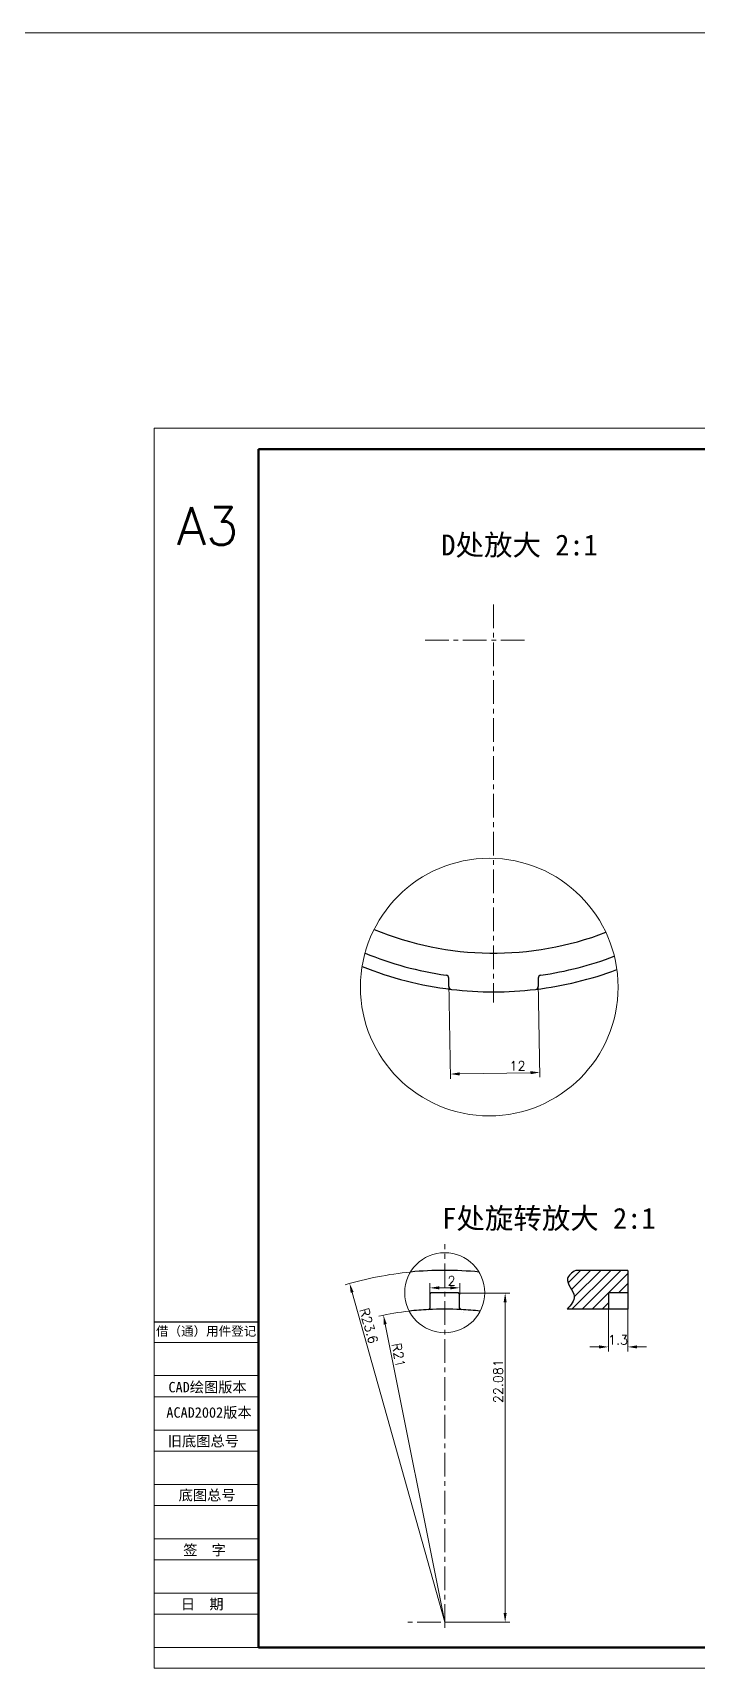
# Model space of a CAD drawing. Header units: millimetres. Extents: x 2517 to 77584, y 486 to 45347.
# Drawn here: x 3470.5 to 3559.6, y 577.5 to 796.9 of the extents above; entities that cross this region are included whole.
import ezdxf

# ---------------------------------------------------------------- set-up
doc = ezdxf.new("R2010")
doc.units = ezdxf.units.MM
doc.linetypes.add('CENTER', pattern=[50.8, 31.75, -6.35, 6.35, -6.35])
for name, color, linetype, lineweight in [('中心线', 1, 'CENTER', 9), ('填充', 3, 'Continuous', 9), ('实线', 7, 'Continuous', 25), ('尺寸标注', 2, 'Continuous', 9), ('引导线', 6, 'Continuous', 9), ('文本', 3, 'Continuous', 15), ('粗实线', 9, 'Continuous', 50)]:
    doc.layers.add(name, color=color, linetype=linetype, lineweight=lineweight)
doc.styles.add('st', font='txt.shx')
doc.styles.get("Standard").update_dxf_attribs({"font": 'simfang.ttf'})
doc.dimstyles.new('2st', dxfattribs={"dimscale": 0.5, "dimtxt": 2.5, "dimasz": 2.5, "dimexe": 1.25, "dimexo": 0, "dimtad": 1, "dimtoh": 1, "dimdec": 3, "dimlfac": 0.5, "dimdsep": 46, "dimtxsty": 'st', "dimcen": 0, "dimclrd": 256, "dimclre": 256, "dimclrt": 3, "dimadec": 3, "dimazin": 2, "dimtfac": 1, "dimtdec": 3, "dimtofl": 0, "dimtmove": 0, "dimatfit": 1, "dimfxl": 1, "dimlwd": -1, "dimlwe": -1, "dimarcsym": 0})
doc.dimstyles.new('st', dxfattribs={"dimscale": 0.5, "dimtxt": 2.5, "dimasz": 2.5, "dimexe": 1.25, "dimexo": 0, "dimtad": 1, "dimtoh": 1, "dimdsep": 46, "dimtxsty": 'st', "dimcen": 0, "dimclrd": 256, "dimclre": 256, "dimclrt": 3, "dimadec": 3, "dimazin": 2, "dimtfac": 1, "dimtmove": 0, "dimatfit": 1, "dimfxl": 1, "dimlwd": -1, "dimlwe": -1, "dimarcsym": 0})

# ---------------------------------------------------------------- blocks, each defined once
blk = doc.blocks.new('*D316')
at = {"layer": 'Defpoints', "color": 0, "ltscale": 0.1, "transparency": 16777216}
for p in [(3526.28, 669.49), (3538.28, 669.49), (3538.49, 657.39)]:
    blk.add_point(p, dxfattribs=at)
at = {"layer": '尺寸标注', "ltscale": 0.1, "transparency": 16777216}
for p, q in [((3526.28, 669.49), (3526.5, 656.55)), ((3538.28, 669.49), (3538.5, 656.76)), ((3527.74, 657.2), (3537.24, 657.36))]:
    blk.add_line(p, q, dxfattribs=at)
for points in [[(3527.74, 657.41), (3527.75, 656.99), (3526.49, 657.18)], [(3537.23, 657.57), (3537.24, 657.16), (3538.49, 657.39)]]:
    blk.add_solid(points, dxfattribs=at)
at = {"layer": '尺寸标注', "color": 3, "ltscale": 0.1, "transparency": 16777216, "insert": (3535.49, 658.27), "char_height": 1.25, "attachment_point": 5, "rotation": 1, "style": 'st'}
blk.add_mtext('12', dxfattribs=at)
blk = doc.blocks.new('*D326')
at = {"layer": 'Defpoints', "color": 0, "ltscale": 0.1, "transparency": 16777216}
for p in [(3517.51, 624.84), (3525.74, 583.65)]:
    blk.add_point(p, dxfattribs=at)
at = {"layer": '尺寸标注', "ltscale": 0.1, "transparency": 16777216}
blk.add_line((3525.74, 583.65), (3517.75, 623.61), dxfattribs=at)
blk.add_arc((3525.74, 583.65), 42, 96.5177, 102.1477, dxfattribs=at)
blk.add_solid([(3517.96, 623.65), (3517.55, 623.57), (3517.51, 624.84)], dxfattribs=at)
at = {"layer": '尺寸标注', "color": 3, "ltscale": 0.1, "transparency": 16777216, "insert": (3519.54, 619.48), "char_height": 1.25, "attachment_point": 5, "rotation": 281.2951, "style": 'st'}
blk.add_mtext('R21', dxfattribs=at)
blk = doc.blocks.new('*D327')
at = {"layer": 'Defpoints', "color": 0, "ltscale": 0.1, "transparency": 16777216}
for p in [(3512.98, 629.09), (3525.74, 583.65)]:
    blk.add_point(p, dxfattribs=at)
at = {"layer": '尺寸标注', "ltscale": 0.1, "transparency": 16777216}
blk.add_line((3525.74, 583.65), (3513.32, 627.89), dxfattribs=at)
blk.add_arc((3525.74, 583.65), 47.2, 95.5891, 106.4364, dxfattribs=at)
blk.add_solid([(3513.52, 627.95), (3513.12, 627.83), (3512.98, 629.09)], dxfattribs=at)
at = {"layer": '尺寸标注', "color": 3, "ltscale": 0.1, "transparency": 16777216, "insert": (3515.55, 623.42), "char_height": 1.25, "attachment_point": 5, "rotation": 285.6778, "style": 'st'}
blk.add_mtext('R23.6', dxfattribs=at)
blk = doc.blocks.new('*D328')
at = {"layer": 'Defpoints', "color": 0, "ltscale": 0.1, "transparency": 16777216}
for p in [(3523.74, 627.61), (3527.74, 628.5), (3527.74, 627.61)]:
    blk.add_point(p, dxfattribs=at)
at = {"layer": '尺寸标注', "ltscale": 0.1, "transparency": 16777216}
for p, q in [((3523.74, 627.61), (3523.74, 629.13)), ((3524.99, 628.5), (3526.49, 628.5)), ((3527.74, 627.61), (3527.74, 629.13))]:
    blk.add_line(p, q, dxfattribs=at)
for points in [[(3524.99, 628.71), (3524.99, 628.3), (3523.74, 628.5)], [(3526.49, 628.71), (3526.49, 628.3), (3527.74, 628.5)]]:
    blk.add_solid(points, dxfattribs=at)
at = {"layer": '尺寸标注', "color": 3, "ltscale": 0.1, "transparency": 16777216, "insert": (3526.65, 629.44), "char_height": 1.25, "attachment_point": 5, "style": 'st'}
blk.add_mtext('2', dxfattribs=at)
blk = doc.blocks.new('*D329')
at = {"layer": 'Defpoints', "color": 0, "ltscale": 0.1, "transparency": 16777216}
for p in [(3527.54, 627.81), (3533.84, 627.81), (3525.74, 583.65)]:
    blk.add_point(p, dxfattribs=at)
at = {"layer": '尺寸标注', "ltscale": 0.1, "transparency": 16777216}
for p, q in [((3527.54, 627.81), (3534.46, 627.81)), ((3533.84, 584.9), (3533.84, 626.56)), ((3525.74, 583.65), (3534.46, 583.65))]:
    blk.add_line(p, q, dxfattribs=at)
for points in [[(3533.63, 626.56), (3534.04, 626.56), (3533.84, 627.81)], [(3533.63, 584.9), (3534.04, 584.9), (3533.84, 583.65)]]:
    blk.add_solid(points, dxfattribs=at)
at = {"layer": '尺寸标注', "color": 3, "ltscale": 0.1, "transparency": 16777216, "insert": (3532.9, 615.99), "char_height": 1.25, "attachment_point": 5, "rotation": 90, "style": 'st'}
blk.add_mtext('22.081', dxfattribs=at)
blk = doc.blocks.new('*D330')
at = {"layer": 'Defpoints', "color": 0, "ltscale": 0.1, "transparency": 16777216}
for p in [(3547.68, 625.65), (3550.28, 625.65), (3550.28, 620.58)]:
    blk.add_point(p, dxfattribs=at)
at = {"layer": '尺寸标注', "ltscale": 0.1, "transparency": 16777216}
for p, q in [((3547.68, 625.65), (3547.68, 619.96)), ((3550.28, 625.65), (3550.28, 619.96)), ((3546.43, 620.58), (3545.18, 620.58)), ((3551.53, 620.58), (3552.78, 620.58))]:
    blk.add_line(p, q, dxfattribs=at)
for points in [[(3546.43, 620.79), (3546.43, 620.37), (3547.68, 620.58)], [(3551.53, 620.79), (3551.53, 620.37), (3550.28, 620.58)]]:
    blk.add_solid(points, dxfattribs=at)
at = {"layer": '尺寸标注', "color": 3, "ltscale": 0.1, "transparency": 16777216, "insert": (3548.98, 621.52), "char_height": 1.25, "attachment_point": 5, "style": 'st'}
blk.add_mtext('1.3', dxfattribs=at)

msp = doc.modelspace()

# ---------------------------------------------------------------- hatches: boundary and pattern name
at = {"layer": '填充', "ltscale": 0.1}
h = msp.add_hatch(dxfattribs=at)
h.set_pattern_fill('LINE', color=256, scale=0.3, angle=45)
h.set_pattern_definition([(45, (3541.4522, 625.6499), (-0.67352, 0.67352), [])])
edge = h.paths.add_edge_path()
edge.add_line((3550.279, 630.8499), (3543.3004, 630.8499))
edge.add_spline(control_points=[(3543.3004, 630.8499), (3542.7896, 630.5074), (3541.4522, 629.6108), (3543.7814, 627.4709), (3542.6401, 626.2035), (3542.1416, 625.6499)], knot_values=[0, 0, 0, 0, 1.56650739, 4.10100467, 6.06664144, 6.06664144, 6.06664144, 6.06664144], degree=3, periodic=0)
edge.add_line((3542.1416, 625.6499), (3547.679, 625.6499))
edge.add_line((3547.679, 625.6499), (3547.679, 627.8499))
edge.add_line((3547.679, 627.8499), (3550.279, 627.8499))
edge.add_line((3550.279, 627.8499), (3550.279, 630.8499))

# ---------------------------------------------------------------- linework, layer by layer
at = {"layer": '中心线', "ltscale": 0.1}
for p, q in [((3532.2767, 720.1571), (3532.2767, 666.768)), ((3536.4343, 715.3982), (3522.4842, 715.3982)), ((3525.7356, 582.8812), (3525.7356, 634.3837)), ((3530.3105, 583.6499), (3520.5518, 583.6499))]:
    msp.add_line(p, q, dxfattribs=at)
at = {"layer": '实线'}
for p, q in [((3526.2767, 668.9345), (3526.2767, 670.0476)), ((3538.2767, 670.0476), (3538.2767, 668.9345)), ((3523.7356, 627.6131), (3523.7356, 625.7925)), ((3527.7356, 625.7925), (3527.7356, 627.6131)), ((3486.7775, 623.9577), (3500.7786, 623.9577)), ((3500.7786, 580.2742), (3500.7786, 611.6367)), ((3500.7786, 611.6367), (3500.7786, 580.2742))]:
    msp.add_line(p, q, dxfattribs=at)
at = {"layer": '实线', "ltscale": 0.1}
for p, q in [((3550.279, 630.8499), (3543.3004, 630.8499)), ((3550.279, 630.8499), (3550.279, 625.6499)), ((3550.279, 627.8499), (3547.679, 627.8499)), ((3547.679, 627.8499), (3547.679, 625.6499)), ((3550.279, 625.6499), (3542.1416, 625.6499))]:
    msp.add_line(p, q, dxfattribs=at)
at = {"layer": '实线', "flags": 128}
msp.add_lwpolyline([(3528.2751, 625.1704), (3528.2751, 625.1704)], dxfattribs=at)
at = {"layer": '实线'}
for centre, radius, start, end in [((3532.2767, 715.3982), 42, 247.576663, 291.016948), ((3532.2767, 715.3982), 47.2, 248.076526, 263.127628), ((3532.2767, 715.3982), 45.4, 247.688862, 261.967315), ((3532.2767, 715.3982), 45.4, 278.032685, 290.904749), ((3525.8767, 670.0476), 0.4, 0, 81.967315), ((3532.2767, 715.3982), 47.2, 276.872372, 290.517085), ((3538.6767, 670.0476), 0.4, 98.032685, 180), ((3526.6767, 668.9345), 0.4, 180, 263.127628), ((3532.2767, 715.3982), 47.2, 263.157012, 276.842988), ((3537.8767, 668.9345), 0.4, 276.872372, 0), ((3525.7356, 583.6499), 47.2, 84.410912, 95.589088), ((3523.9356, 627.6131), 0.2, 92.344573, 180), ((3525.7356, 583.6499), 44.2, 87.655427, 92.344573), ((3527.5356, 627.6131), 0.2, 0, 87.655427), ((3525.7356, 583.6499), 42, 92.988338, 96.517656), ((3523.5356, 625.7925), 0.2, 272.988338, 0), ((3525.7356, 583.6499), 42, 87.011662, 92.988338), ((3527.9356, 625.7925), 0.2, 180, 267.011662), ((3525.7356, 583.6499), 42, 83.482344, 87.011662)]:
    msp.add_arc(centre, radius, start, end, dxfattribs=at)
for points in [[(3526.6529, 668.5345), (3526.6448, 668.5354), (3526.6368, 668.5364), (3526.6288, 668.5374)], [(3537.9246, 668.5374), (3537.9166, 668.5364), (3537.9086, 668.5354), (3537.9005, 668.5345)]]:
    msp.add_open_spline(points, degree=3, dxfattribs=at)
at = {"layer": '实线', "ltscale": 0.1}
msp.add_spline([(3543.3004, 630.8499), (3542.1928, 629.7422), (3543.0897, 627.3717), (3542.1416, 625.6499)], degree=3, dxfattribs=at)
at = {"layer": '尺寸标注', "ltscale": 0.2}
msp.add_line((3054.3981, 796.855), (3957.6079, 796.855), dxfattribs=at)
at = {"layer": '尺寸标注', "ltscale": 0.1}
for centre, radius in [((3531.7053, 668.8458), 17.2744), ((3525.7356, 627.8499), 5.3699)]:
    msp.add_circle(centre, radius, dxfattribs=at)
at = {"layer": '引导线'}
for p, q in [((3486.7775, 743.8073), (3721.9963, 743.8073)), ((3486.7775, 577.474), (3486.7775, 743.8073)), ((3500.7786, 621.1575), (3486.7775, 621.1575)), ((3500.7786, 616.767), (3486.7775, 616.767)), ((3500.7786, 613.8769), (3486.7775, 613.8769)), ((3500.7786, 609.3965), (3486.7775, 609.3965)), ((3500.7786, 606.5963), (3486.7775, 606.5963)), ((3500.7786, 602.116), (3486.7775, 602.116)), ((3500.7786, 599.3157), (3486.7775, 599.3157)), ((3500.7786, 594.8354), (3486.7775, 594.8354)), ((3500.7786, 592.0351), (3486.7775, 592.0351)), ((3500.7786, 587.5548), (3486.7775, 587.5548)), ((3500.7786, 584.7546), (3486.7775, 584.7546)), ((3500.7786, 580.2742), (3486.7775, 580.2742)), ((3486.7775, 577.474), (3721.9963, 577.474))]:
    msp.add_line(p, q, dxfattribs=at)
at = {"layer": '粗实线'}
for p, q in [((3500.7786, 580.2742), (3500.7786, 741.0071)), ((3500.7786, 741.0071), (3719.1961, 741.0071)), ((3500.7786, 580.2742), (3719.1961, 580.2742))]:
    msp.add_line(p, q, dxfattribs=at)

# ---------------------------------------------------------------- texts
at = {"layer": '实线', "ltscale": 0.2, "insert": (3489.825, 733.1977), "char_height": 5.0404, "width": 14.00112, "attachment_point": 1, "style": 'st'}
msp.add_mtext('A3', dxfattribs=at)
at = {"layer": '实线', "char_height": 2.80022, "attachment_point": 5}
for s, insert, width in [('D处放大 2:1', (3535.7711, 727.9899), 70.890337), ('F处旋转放大 2:1', (3539.7019, 637.6765), 85.137643)]:
    msp.add_mtext(s, dxfattribs=dict(at, insert=insert, width=width))
at = {"layer": '文本', "ltscale": 0.2, "attachment_point": 5}
for s, insert, char_height, width in [('借（通）用件登记', (3493.7289, 622.6169), 1.2321, 28.634306), ('CAD绘图版本', (3493.9279, 615.1061), 1.40011, 42.449726), ('ACAD2002版本', (3494.1198, 611.706), 1.40011, 32.767952), ('旧底图总号', (3493.3622, 607.862), 1.40011, 37.068485), ('底图总号', (3493.8625, 600.6193), 1.40011, 8.127146), ('签  字', (3493.5206, 593.2487), 1.40011, 8.127146), ('日  期', (3493.2079, 586.0031), 1.40011, 8.127146)]:
    msp.add_mtext(s, dxfattribs=dict(at, insert=insert, char_height=char_height, width=width))

# ---------------------------------------------------------------- dimensions: what is measured, and where the dimension line sits
at = {"layer": '尺寸标注', "ltscale": 0.1}
dim = msp.add_linear_dim(base=(3538.488, 657.3859), p1=(3526.2767, 669.4911), p2=(3538.2767, 669.4911), angle=1, dimstyle='st', override={"dimtol": 0, "dimlim": 0, "dimtp": 0, "dimtm": 0, "dimtfac": 1, "dimtdec": 1, "dimtolj": 0, "dimtzin": 8}, dxfattribs=at)
dim.commit()
dim.dimension.update_dxf_attribs({"geometry": '*D316', "text_midpoint": (3535.5037, 657.3338), "dimtype": 160})
for mpoint, picture, middle in [((3512.9809, 629.0939), '*D327', (3514.6451, 623.1644)), ((3517.5094, 624.8364), '*D326', (3518.6167, 619.2922))]:
    dim = msp.add_radius_dim(center=(3525.7356, 583.6499), mpoint=mpoint, dimstyle='2st', dxfattribs=at)
    dim.commit()
    dim.dimension.update_dxf_attribs({"geometry": picture, "text_midpoint": middle, "dimtype": 164})
for base, p1, p2, picture, middle in [((3527.7356, 628.5038), (3523.7356, 627.6131), (3527.7356, 627.6131), '*D328', (3526.6547, 628.5038)), ((3550.279, 620.5828), (3547.679, 625.6499), (3550.279, 625.6499), '*D330', (3548.979, 620.5828))]:
    dim = msp.add_linear_dim(base=base, p1=p1, p2=p2, dimstyle='2st', dxfattribs=at)
    dim.commit()
    dim.dimension.update_dxf_attribs({"geometry": picture, "text_midpoint": middle, "dimtype": 160})
dim = msp.add_linear_dim(base=(3533.835789, 627.812888), p1=(3525.735609, 583.649889), p2=(3527.543791, 627.812888), angle=90, dimstyle='2st', dxfattribs=at)
dim.commit()
dim.dimension.update_dxf_attribs({"geometry": '*D329', "text_midpoint": (3533.835789, 615.986304), "dimtype": 160})

doc.saveas('drawing.dxf')
